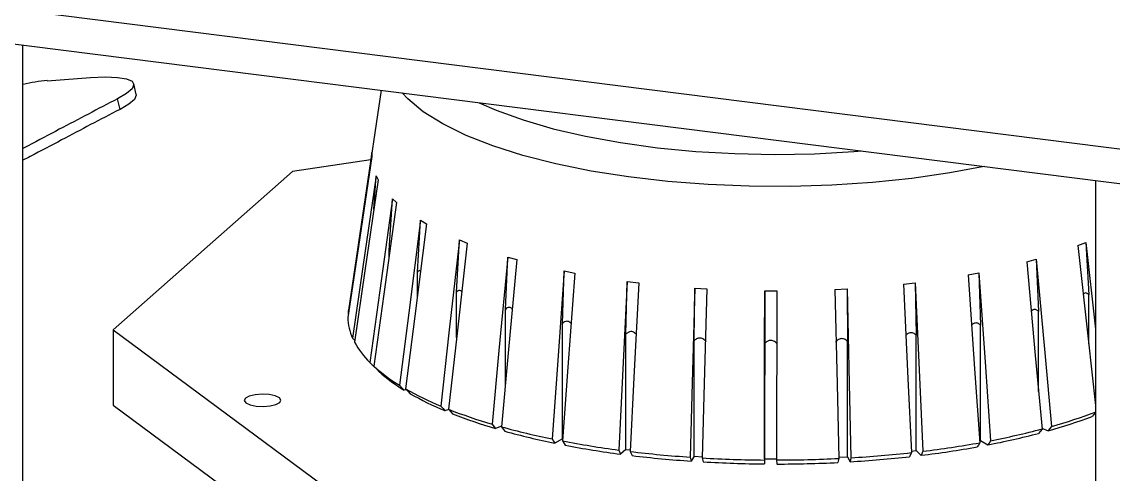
# Model space of a CAD drawing. Header units: millimetres. Extents: x 0 to 297, y 0 to 210.
# Drawn here: x 141.54 to 156.39, y 164.28 to 170.42 of the extents above; entities that cross this region are included whole.
import ezdxf

# ---------------------------------------------------------------- set-up
doc = ezdxf.new("R2010")
doc.units = ezdxf.units.MM
doc.layers.add('图框', color=7, linetype='Continuous')
doc.dimstyles.new('SLDDIMSTYLE0', dxfattribs={"dimtxt": 0.18, "dimasz": 1.016, "dimexe": 0, "dimexo": 0.0625, "dimgap": 0, "dimtad": 0, "dimtih": 1, "dimtoh": 1, "dimdec": 0, "dimrnd": 1e-09, "dimzin": 0, "dimdsep": 46, "dimtxsty": 'Standard', "dimblk1": 'DOT', "dimblk2": 'DOT', "dimsah": 1, "dimcen": 0.09, "dimadec": 0, "dimazin": 0, "dimtfac": 1.016, "dimtdec": 0, "dimtofl": 0, "dimtmove": 0, "dimatfit": 3, "dimldrblk": 'DOT', "dimfxl": 1, "dimfrac": 2, "dimtolj": 1, "dimtzin": 0, "dimarcsym": 0})

# ---------------------------------------------------------------- blocks, each defined once
blk = doc.blocks.new('_Dot')
at = {"color": 0, "linetype": 'ByBlock', "lineweight": -2}
blk.add_line((-0.5, 0), (-1, 0), dxfattribs=at)
at = {"color": 0, "linetype": 'ByBlock', "const_width": 0.5}
blk.add_lwpolyline([(-0.25, 0, 1), (0.25, 0, 1)], format="xyb", close=True, dxfattribs=at)

msp = doc.modelspace()

# ---------------------------------------------------------------- linework, layer by layer
at = {"color": 7, "linetype": 'Continuous', "lineweight": 25}
for p, q in [((138.909, 170.911), (157.617, 168.554)), ((138.909, 170.44), (157.617, 168.083)), ((141.557, 155.05), (141.557, 170.106)), ((141.887, 169.623), (142.475, 169.665)), ((143.097, 169.436), (143.065, 169.58)), ((146.43, 169.493), (145.984, 166.506)), ((142.877, 169.233), (142.845, 169.377)), ((146.289, 168.549), (145.224, 168.388)), ((146.3, 168.569), (146.305, 168.648)), ((146.305, 168.648), (146.303, 168.592)), ((145.224, 168.388), (142.783, 166.236)), ((146.331, 167.873), (146.363, 168.329)), ((146.363, 168.329), (146.389, 168.274)), ((156.148, 168.268), (156.148, 153.086)), ((146.539, 167.315), (146.585, 168.019)), ((146.585, 168.019), (146.64, 167.966)), ((146.923, 167.019), (146.966, 167.726)), ((146.966, 167.726), (147.047, 167.677)), ((147.455, 166.75), (147.494, 167.459)), ((147.494, 167.459), (147.599, 167.416)), ((155.91, 167.382), (156.019, 167.424)), ((156.019, 167.424), (156.148, 166.246)), ((156.019, 167.424), (156.056, 166.715)), ((146.539, 167.233), (146.539, 167.315)), ((148.12, 166.516), (148.152, 167.227)), ((148.152, 167.227), (148.278, 167.191)), ((155.214, 167.162), (155.343, 167.198)), ((155.343, 167.198), (155.374, 166.487)), ((146.923, 166.696), (146.923, 167.019)), ((148.896, 166.325), (148.921, 167.037)), ((148.921, 167.037), (149.065, 167.009)), ((149.761, 166.18), (149.778, 166.894)), ((149.778, 166.894), (149.934, 166.874)), ((154.415, 166.987), (154.56, 167.014)), ((154.56, 167.014), (154.584, 166.301)), ((147.455, 166.132), (147.455, 166.75)), ((150.687, 166.089), (150.696, 166.803)), ((150.696, 166.803), (150.86, 166.793)), ((151.648, 166.766), (151.644, 164.469)), ((151.647, 166.052), (151.648, 166.766)), ((151.648, 166.766), (151.814, 166.766)), ((151.814, 166.766), (151.81, 164.469)), ((152.604, 166.785), (152.769, 166.794)), ((152.769, 166.794), (152.776, 166.08)), ((153.536, 166.86), (153.693, 166.878)), ((153.693, 166.878), (153.709, 166.164)), ((156.056, 166.048), (156.056, 166.715)), ((145.979, 166.461), (145.984, 166.455)), ((148.12, 165.5), (148.12, 166.516)), ((155.374, 165.401), (155.374, 166.487)), ((148.896, 164.757), (148.896, 166.325)), ((154.584, 164.733), (154.584, 166.301)), ((142.783, 166.236), (145.624, 164.138)), ((142.783, 166.236), (142.783, 165.214)), ((149.761, 164.613), (149.761, 166.18)), ((153.709, 164.596), (153.709, 166.164)), ((146.041, 166.123), (146.071, 166.092)), ((150.687, 164.521), (150.687, 166.089)), ((151.647, 164.484), (151.647, 166.052)), ((152.776, 164.512), (152.776, 166.08)), ((146.259, 165.813), (146.327, 165.742)), ((146.345, 165.724), (146.327, 165.742)), ((146.349, 165.725), (146.345, 165.724)), ((146.774, 165.424), (146.744, 165.418)), ((142.783, 165.214), (145.624, 163.117)), ((147.351, 165.154), (147.297, 165.139)), ((148.066, 164.928), (147.986, 164.897)), ((155.42, 164.9), (155.504, 164.866)), ((148.896, 164.757), (148.791, 164.698)), ((148.896, 164.757), (148.9, 164.756)), ((154.572, 164.731), (154.584, 164.733)), ((154.584, 164.733), (154.685, 164.674)), ((149.663, 164.604), (149.688, 164.549)), ((149.761, 164.613), (149.688, 164.549)), ((149.761, 164.613), (149.82, 164.605)), ((149.819, 164.584), (149.844, 164.529)), ((150.687, 164.521), (150.649, 164.454)), ((150.687, 164.521), (150.8, 164.514)), ((153.644, 164.569), (153.62, 164.513)), ((153.643, 164.589), (153.709, 164.596)), ((153.709, 164.596), (153.777, 164.532)), ((153.801, 164.587), (153.777, 164.532)), ((150.636, 164.508), (150.649, 164.454)), ((150.799, 164.498), (150.813, 164.443)), ((151.644, 164.469), (151.645, 164.416)), ((151.647, 164.484), (151.645, 164.416)), ((151.647, 164.484), (151.811, 164.483)), ((151.81, 164.469), (151.811, 164.415)), ((152.657, 164.49), (152.645, 164.436)), ((152.656, 164.506), (152.776, 164.512)), ((152.776, 164.512), (152.81, 164.445)), ((152.821, 164.499), (152.81, 164.445))]:
    msp.add_line(p, q, dxfattribs=at)
at = {"color": 7, "linetype": 'Continuous', "lineweight": 25, "flags": 128}
for points in [[(142.475, 169.665), (142.678, 169.674), (142.843, 169.668), (142.965, 169.648), (143.041, 169.615), (143.066, 169.57), (143.042, 169.513), (142.967, 169.449), (142.845, 169.377)], [(143.097, 169.436), (143.098, 169.426), (143.073, 169.369), (142.999, 169.304), (142.877, 169.233)], [(154.636, 168.459), (154.168, 168.37), (153.651, 168.295), (153.114, 168.239), (152.561, 168.202), (152, 168.185), (151.436, 168.188), (150.877, 168.211), (150.328, 168.253), (149.796, 168.315), (149.286, 168.395), (148.805, 168.493), (148.358, 168.607), (147.95, 168.737), (147.585, 168.88), (147.268, 169.036), (147.003, 169.201), (146.792, 169.375), (146.715, 169.457)], [(147.764, 169.324), (147.996, 169.222), (148.361, 169.089), (148.768, 168.97), (149.212, 168.867), (149.688, 168.781), (150.189, 168.712), (150.709, 168.662), (151.243, 168.632), (151.783, 168.622), (152.324, 168.631), (152.859, 168.66), (152.968, 168.669)], [(146.303, 168.592), (146.121, 167.368), (145.977, 166.405)], [(146.305, 168.648), (146.123, 167.423), (145.979, 166.461)], [(146.363, 168.329), (146.182, 167.094), (146.041, 166.123)], [(146.389, 168.274), (146.209, 167.039), (146.068, 166.068)], [(146.585, 168.019), (146.413, 166.773), (146.277, 165.794)], [(146.64, 167.966), (146.468, 166.721), (146.332, 165.742)], [(146.966, 167.726), (146.806, 166.47), (146.681, 165.484)], [(147.047, 167.677), (146.888, 166.422), (146.763, 165.436)], [(147.494, 167.459), (147.352, 166.195), (147.241, 165.202)], [(147.599, 167.416), (147.458, 166.152), (147.347, 165.159)], [(155.91, 167.382), (156.048, 166.117), (156.148, 165.211)], [(148.152, 167.227), (148.033, 165.956), (147.939, 164.956)], [(148.278, 167.191), (148.159, 165.919), (148.066, 164.92)], [(155.343, 167.198), (155.459, 165.925), (155.55, 164.925)], [(155.214, 167.162), (155.33, 165.89), (155.421, 164.89)], [(148.921, 167.037), (148.828, 165.759), (148.755, 164.755)], [(149.065, 167.009), (148.971, 165.731), (148.898, 164.727)], [(149.778, 166.894), (149.713, 165.612), (149.663, 164.604)], [(154.415, 166.987), (154.504, 165.708), (154.574, 164.703)], [(154.56, 167.014), (154.65, 165.735), (154.72, 164.731)], [(149.934, 166.874), (149.869, 165.592), (149.819, 164.584)], [(150.696, 166.803), (150.662, 165.518), (150.636, 164.508)], [(150.86, 166.793), (150.826, 165.507), (150.799, 164.498)], [(152.604, 166.785), (152.634, 165.5), (152.657, 164.49)], [(152.769, 166.794), (152.798, 165.509), (152.821, 164.499)], [(153.536, 166.86), (153.596, 165.577), (153.644, 164.569)], [(153.693, 166.878), (153.753, 165.595), (153.801, 164.587)], [(145.984, 166.506), (145.983, 166.496), (145.979, 166.461)], [(146.277, 165.794), (146.315, 165.755), (146.345, 165.724)], [(146.332, 165.742), (146.37, 165.703), (146.4, 165.672)], [(146.681, 165.484), (146.716, 165.447), (146.744, 165.418)], [(146.763, 165.436), (146.798, 165.399), (146.825, 165.37)], [(144.905, 165.357), (144.809, 165.363), (144.714, 165.355), (144.635, 165.336), (144.583, 165.309), (144.567, 165.277), (144.589, 165.245), (144.646, 165.219), (144.728, 165.201), (144.825, 165.196), (144.92, 165.203), (144.999, 165.222), (145.051, 165.25), (145.067, 165.282), (145.045, 165.314), (144.988, 165.34), (144.905, 165.357)], [(147.241, 165.202), (147.272, 165.167), (147.297, 165.139)], [(147.347, 165.159), (147.378, 165.124), (147.402, 165.096)], [(156.148, 165.112), (156.127, 165.088), (156.103, 165.061)], [(147.939, 164.956), (147.965, 164.923), (147.986, 164.897)], [(148.066, 164.92), (148.092, 164.887), (148.112, 164.861)], [(155.421, 164.89), (155.395, 164.857), (155.375, 164.831)], [(155.55, 164.925), (155.524, 164.892), (155.504, 164.866)], [(148.755, 164.755), (148.775, 164.723), (148.791, 164.698)], [(148.898, 164.727), (148.919, 164.695), (148.935, 164.67)], [(154.574, 164.703), (154.555, 164.672), (154.539, 164.647)], [(154.72, 164.731), (154.7, 164.699), (154.685, 164.674)]]:
    msp.add_lwpolyline(points, dxfattribs=at)
at = {"color": 7, "linetype": 'Continuous', "lineweight": 25}
for centre, radius, start, end in [((142.08, 167.322), 2.31, 94.7841, 103.07), ((146.675, 166.415), 0.698, 180.7497, 204.6457), ((147.097, 166.639), 1.177, 208.9684, 225.8218), ((147.888, 167.483), 2.335, 228.2235, 238.8909), ((147.936, 167.392), 2.306, 228.2366, 238.8778), ((148.887, 169.176), 4.301, 240.4062, 247.5009), ((148.923, 169.064), 4.248, 240.4149, 247.4922), ((149.906, 171.682), 7.008, 248.5767, 253.6991), ((153.556, 172.087), 7.434, 285.5539, 290.4784), ((149.929, 171.54), 6.921, 248.583, 253.6929), ((153.535, 171.939), 7.342, 285.56, 290.4724), ((150.774, 174.704), 10.152, 254.5276, 258.5278), ((150.787, 174.524), 10.027, 254.5325, 258.5229), ((152.709, 174.96), 10.474, 280.8701, 284.7461), ((152.721, 175.145), 10.604, 280.8653, 284.7509), ((151.379, 177.746), 13.253, 259.2099, 262.5585), ((151.384, 177.528), 13.09, 259.214, 262.5544), ((152.157, 178.143), 13.655, 276.916, 280.1985), ((151.698, 180.237), 15.765, 263.1542, 266.1368), ((151.699, 179.989), 15.571, 263.1579, 266.1332), ((151.875, 180.513), 16.042, 273.3808, 276.3289), ((152.152, 177.921), 13.487, 276.92, 280.1945), ((151.794, 181.68), 17.212, 266.6863, 269.4993), ((151.794, 181.415), 17, 266.6898, 269.4958), ((151.801, 181.78), 17.311, 270.033, 272.8352), ((151.8, 181.512), 17.098, 270.0365, 272.8318), ((151.874, 180.262), 15.845, 273.3844, 276.3252)]:
    msp.add_arc(centre, radius, start, end, dxfattribs=at)
for points, knots in [([(142.845, 169.377), (142.712, 169.308), (142.444, 169.169), (142.041, 168.957), (141.747, 168.801), (141.58, 168.715), (141.557, 168.703)], [0, 0, 0, 0, 0.30671, 0.615152, 0.947807, 1, 1, 1, 1]), ([(142.877, 169.233), (142.743, 169.164), (142.475, 169.025), (142.072, 168.812), (141.768, 168.652), (141.59, 168.559), (141.557, 168.542)], [0, 0, 0, 0, 0.299621, 0.600946, 0.925964, 1, 1, 1, 1]), ([(146.284, 168.477), (146.283, 168.47), (146.281, 168.454), (146.28, 168.439), (146.279, 168.431)], [0, 0, 0, 0, 0.441441, 1, 1, 1, 1]), ([(146.552, 167.332), (146.551, 167.332), (146.546, 167.331), (146.542, 167.322), (146.539, 167.315)], [0, 0, 0, 0, 0.164686, 1, 1, 1, 1]), ([(146.966, 167.033), (146.963, 167.036), (146.954, 167.046), (146.938, 167.037), (146.928, 167.025), (146.923, 167.019)], [0, 0, 0, 0, 0.149863, 0.565616, 1, 1, 1, 1]), ([(147.525, 166.757), (147.517, 166.764), (147.5, 166.779), (147.475, 166.77), (147.462, 166.757), (147.455, 166.75)], [0, 0, 0, 0, 0.310201, 0.647541, 1, 1, 1, 1]), ([(156.056, 166.715), (156.047, 166.724), (156.03, 166.74), (156.001, 166.741), (155.986, 166.726), (155.982, 166.721)], [0, 0, 0, 0, 0.436264, 0.841154, 1, 1, 1, 1]), ([(148.215, 166.519), (148.215, 166.52), (148.204, 166.534), (148.176, 166.547), (148.144, 166.538), (148.128, 166.524), (148.12, 166.516)], [0, 0, 0, 0, 0.026811, 0.391657, 0.689162, 1, 1, 1, 1]), ([(155.374, 166.487), (155.364, 166.496), (155.344, 166.514), (155.304, 166.515), (155.284, 166.496), (155.276, 166.489)], [0, 0, 0, 0, 0.3875827, 0.7472931, 1, 1, 1, 1]), ([(149.015, 166.323), (149.011, 166.327), (148.995, 166.345), (148.96, 166.359), (148.923, 166.347), (148.905, 166.332), (148.896, 166.325)], [0, 0, 0, 0, 0.119327, 0.449489, 0.718712, 1, 1, 1, 1]), ([(154.584, 166.301), (154.572, 166.311), (154.55, 166.331), (154.504, 166.333), (154.475, 166.315), (154.465, 166.302), (154.463, 166.3)], [0, 0, 0, 0, 0.3534964, 0.6815717, 0.9490922, 1, 1, 1, 1]), ([(149.899, 166.177), (149.892, 166.185), (149.872, 166.205), (149.83, 166.219), (149.79, 166.205), (149.771, 166.189), (149.761, 166.18)], [0, 0, 0, 0, 0.186087, 0.491221, 0.740035, 1, 1, 1, 1]), ([(153.709, 166.164), (153.697, 166.175), (153.672, 166.196), (153.623, 166.201), (153.588, 166.182), (153.573, 166.167), (153.569, 166.162)], [0, 0, 0, 0, 0.326673, 0.629854, 0.877075, 1, 1, 1, 1]), ([(150.851, 166.078), (150.838, 166.091), (150.812, 166.116), (150.761, 166.131), (150.718, 166.115), (150.697, 166.097), (150.687, 166.089)], [0, 0, 0, 0, 0.287722, 0.554754, 0.772498, 1, 1, 1, 1]), ([(151.814, 166.051), (151.8, 166.063), (151.774, 166.087), (151.722, 166.099), (151.679, 166.08), (151.658, 166.061), (151.647, 166.052)], [0, 0, 0, 0, 0.287722, 0.554754, 0.772498, 1, 1, 1, 1]), ([(152.776, 166.08), (152.763, 166.091), (152.737, 166.114), (152.686, 166.122), (152.643, 166.101), (152.622, 166.081), (152.612, 166.071)], [0, 0, 0, 0, 0.287722, 0.554754, 0.772498, 1, 1, 1, 1])]:
    msp.add_open_spline(points, degree=3, knots=knots, dxfattribs=at)

# ---------------------------------------------------------------- leaders
at = {"layer": '图框'}
msp.add_leader([(152.418, 180.505), (191.684, 142.586)], dimstyle='SLDDIMSTYLE0', dxfattribs=at)

doc.saveas('drawing.dxf')
